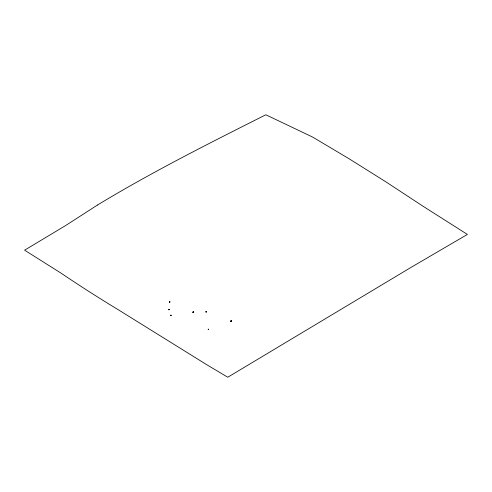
<?xml version="1.0" encoding="UTF-8"?>
<svg xmlns="http://www.w3.org/2000/svg" width="492" height="492" viewBox="0 0 492 492"><rect width="100%" height="100%" fill="white"/><g stroke="black" fill="none" stroke-linecap="round" stroke-linejoin="round"><path stroke-width="0.74" d="M168.977 309.603L168.854 309.696M170.761 315.532L170.89 315.151M192.969 312.457L193.608 311.787M230.766 321.436L231.314 320.858L231.123 320.44M169.555 302.303L169.832 301.701M205.951 312.014L206.289 311.707M169.137 309.64L168.664 309.652M170.57 315.477L171.081 315.206M208.171 329.302L208.553 329.154M192.759 312.291L193.707 311.756M230.588 321.288L231.547 321.042L231.295 320.575M169.451 302.211L169.955 301.811M205.828 311.897L206.363 311.787M169.18 309.739L168.615 309.529M170.527 315.341L171.124 315.341M208.553 329.228L208.227 329.277M230.65 321.085L231.326 321.055M192.833 312.045L193.78 312.315L193.627 312.014M169.494 302.082L169.906 301.959M205.994 311.768L206.419 311.922M169.088 309.849L168.725 309.394M170.662 315.206L170.995 315.477M230.926 320.932L231.037 321.208M193.153 311.873L193.374 312.537L193.288 312.192M169.752 302.303L169.599 301.701M206.13 311.7L206.197 312.026M97.459 205.035L65.301 225.76L24.6 250.182L60.461 272.765A1485.004 613.038 57.8 0 0 118.135 309.652L207.107 364.929L227.79 377.229L411.589 267.058L467.4 234.432L422.511 205.902L385.587 181.659L348.939 158.67L312.586 137.047L265.834 114.771C208.94 143.412 152.01 172.003 97.459 205.035"/></g></svg>
